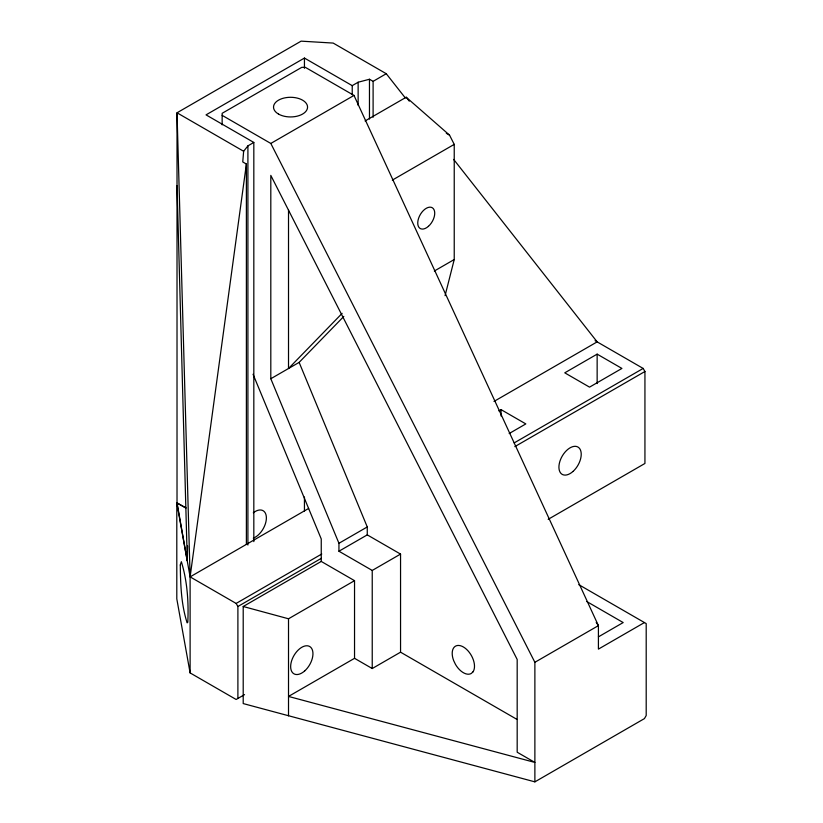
<?xml version="1.0" encoding="UTF-8"?>
<svg xmlns="http://www.w3.org/2000/svg" width="823" height="823" viewBox="0 0 823 823"><rect width="100%" height="100%" fill="white"/><g stroke="black" fill="none" stroke-linecap="round" stroke-linejoin="round"><path stroke-width="1.23" d="M187.634 545.906L187.294 560.71L177.017 185.597M253.823 541.616L253.823 142.451L247.908 145.877L243.639 151.267L242.754 161.946L246.386 164.044L246.386 544.384M246.386 164.044L190.113 576.872L190.113 672.916L236.129 699.478L244.565 694.612M445.068 295.663L454.234 259.533L454.234 144.375L449.533 135.137L406.202 97.227L365.093 120.96M342.131 313.347L288.513 368.519L288.513 209.937M516.731 719.261L400.554 652.186L400.554 554.095L372.233 570.442L338.942 551.225L338.942 543.293L270.808 378.734L299.13 362.387L343.819 316.413M373.107 117.267L373.107 81.354L386.265 73.72L405.297 97.916M373.107 81.354L369.465 79.255L358.139 82.228L352.223 85.643L304.438 58.063L206.038 114.87L253.823 142.451M222.148 115.354L270.808 143.449L353.993 95.427L598.414 625.624L598.414 649.121L644.43 622.558M392.314 180.124L454.234 144.375M434.328 271.024L454.234 259.533M308.635 508.449L190.113 576.872L176.801 502.822L185.875 507.812M493.995 401.429L597.148 341.874L453.658 159.415M498.831 410.893L501.053 409.617L525.825 423.917L509.17 433.536M597.148 354.137L564.763 372.829L589.535 387.139L621.921 368.437L597.148 354.137L597.148 383.59M338.942 543.293L367.264 526.946L299.13 362.387M386.265 73.72L333.181 43.074L301.105 41.15L177.017 112.792L190.113 576.872L236.129 603.434L321.762 554.002M514.159 442.918L643.164 368.437L644.934 371.502L644.934 463.462L548.18 519.323M237.898 698.46L237.898 606.5L321.299 558.344M514.817 446.632L644.934 371.502M578.775 584.659L646.199 623.577L646.199 715.537L644.43 718.602L534.878 781.85L243.207 703.572L243.207 606.5L321.248 561.44L354.538 580.668L354.538 658.318L288.513 696.433L534.878 762.437L517.183 752.222L517.183 659.48L270.808 175.392L270.808 378.734M338.942 551.225L367.264 534.878L400.554 554.095M243.207 606.5L288.513 618.783L354.538 580.668M354.538 658.318L372.233 668.533L400.554 652.186M534.878 781.85L534.878 662.309L598.414 625.624L596.222 622.486M598.414 636.868L623.186 622.558L586.789 601.541M446.303 133.275L449.533 135.137M353.993 95.427L305.323 67.332L301.784 67.332L222.148 113.307L222.148 124.859M595.08 340.681L643.164 368.437M243.639 151.267L177.017 112.792L177.017 502.699L187.202 560.658M185.885 508.058L176.801 502.822L176.801 598.866L190.113 672.916M406.202 97.227L409.298 101.167M236.129 603.434L237.898 606.5M270.808 143.449L534.878 662.309M253.052 374.259L321.248 538.962L321.248 561.44M501.053 409.617L501.053 416.016M372.233 570.442L372.233 668.533M369.465 79.255L369.465 119.047M367.264 526.946L367.264 534.878M358.139 82.228L358.139 105.334M352.223 85.643L352.223 94.635M304.438 58.063L304.438 68.33M304.438 497.01L304.438 511.124M288.513 618.783L288.513 715.845M247.908 145.877L247.908 545.032M253.299 512.801A15.771 9.104 -60 0 1 266.385 517.924A15.771 9.104 -60 0 1 253.299 538.149M180.299 564.979C180.515 584.299 181.153 604.432 187.15 622.867L187.798 622.25C188.755 602.107 187.274 581.007 181.358 561.718L180.299 564.979M473.009 671.846L471.24 673.492A15.771 9.104 60 0 1 455.479 664.387L453.699 660.704A15.771 9.104 60 0 1 463.359 646.96A15.771 9.104 60 0 1 473.009 671.846M304.685 670.93A15.771 9.104 -60 0 0 309.685 646.497A15.771 9.104 -60 0 0 291.033 663.04A15.771 9.104 -60 0 0 304.685 670.93M278.513 114.068A17.016 9.825 0 0 0 306.979 109.665A17.016 9.825 0 0 0 286.137 97.628A17.016 9.825 0 0 0 278.513 114.068M572.962 471.476A15.771 9.104 -60 0 0 577.952 447.043A15.771 9.104 -60 0 0 559.301 463.586A15.771 9.104 -60 0 0 572.962 471.476M428.433 226.325A12.016 6.934 -60 0 0 432.24 207.715A12.016 6.934 -60 0 0 418.033 220.317A12.016 6.934 -60 0 0 428.433 226.325"/></g></svg>
